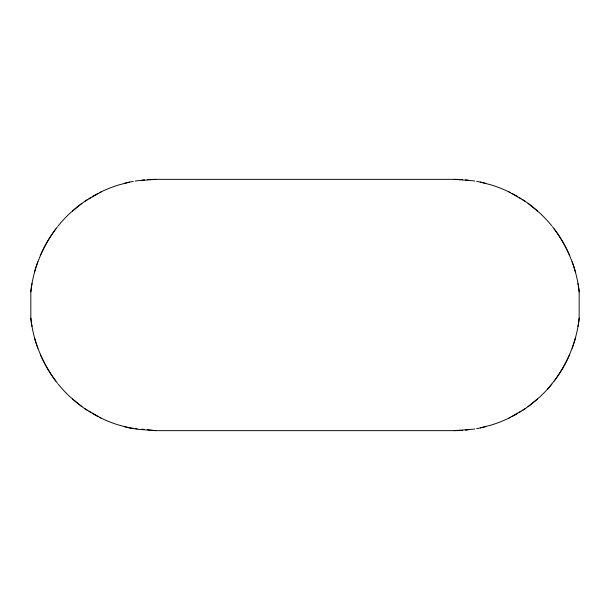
<?xml version="1.0" encoding="UTF-8"?>
<svg xmlns="http://www.w3.org/2000/svg" width="610" height="610" viewBox="0 0 610 610"><rect width="100%" height="100%" fill="white"/><g stroke="black" fill="none" stroke-linecap="round" stroke-linejoin="round"><path stroke-width="0.91" d="M32.002 283.505A125.645 125.645 0 0 0 30.835 291.87L30.835 318.13A125.645 125.645 0 0 0 32.002 326.495M577.998 326.495A125.645 125.645 0 0 0 579.164 318.13L579.164 291.87A125.645 125.645 0 0 0 577.998 283.505M30.835 291.87C33.268 268.08 43.028 245.533 57.561 226.661M579.164 318.13C576.442 344.383 564.921 369.302 547.582 389.073M81.938 203.351L70.333 212.898A125.645 125.645 0 0 0 58.163 225.913M528.062 406.649L539.667 397.102A125.645 125.645 0 0 0 551.837 384.087M85.019 201.186L101.283 191.799M508.717 418.201L524.981 408.814M129.671 182.1L118.759 184.937A125.645 125.645 0 0 0 99.605 192.615M480.329 427.9L491.241 425.063A125.645 125.645 0 0 0 510.395 417.385M462.639 179.637A125.645 125.645 0 0 0 454.206 179.355L155.794 179.355L137.067 180.758A125.645 125.645 0 0 0 135.191 181.056M124.204 426.611A125.645 125.645 0 0 0 129.671 427.9L137.067 429.242L155.794 430.645L454.206 430.645L472.933 429.242A125.645 125.645 0 0 0 474.809 428.944M454.206 179.355L472.933 180.758A125.645 125.645 0 0 1 474.809 181.056M133.407 428.296L129.671 427.9L118.759 425.063A125.645 125.645 0 0 1 99.605 417.385M135.267 428.487L137.136 428.685M141.802 429.173L144.6 429.47M147.399 429.76L155.794 430.645M480.329 182.1L491.241 184.937A125.645 125.645 0 0 1 510.395 192.615M508.717 191.799L524.981 201.186M85.019 408.814L101.283 418.201M528.062 203.351L539.667 212.898A125.645 125.645 0 0 1 551.837 225.913M81.938 406.649L70.333 397.102A125.645 125.645 0 0 1 58.163 384.087M552.439 226.661C566.972 245.533 576.732 268.08 579.164 291.87M57.561 383.339C43.028 364.467 33.268 341.92 30.835 318.13M97.935 416.531A125.645 125.645 0 0 1 92.156 413.336M90.539 412.368A125.645 125.645 0 0 1 88.938 411.376M87.344 410.362A125.645 125.645 0 0 1 72.422 399.001M55.83 381.12A125.645 125.645 0 0 1 40.26 354.379M37.828 348.249A125.645 125.645 0 0 1 34.434 337.536M34.434 272.464A125.645 125.645 0 0 1 37.828 261.751M40.26 255.62A125.645 125.645 0 0 1 55.83 228.88M72.422 210.999A125.645 125.645 0 0 1 87.344 199.63M88.938 198.624A125.645 125.645 0 0 1 90.539 197.632M92.156 196.664A125.645 125.645 0 0 1 97.935 193.469M124.204 183.389A125.645 125.645 0 0 1 133.346 181.376M141.726 180.141A125.645 125.645 0 0 1 144.54 179.858M147.361 179.637A125.645 125.645 0 0 1 155.794 179.355M575.566 337.536A125.645 125.645 0 0 1 572.172 348.249M569.74 354.379A125.645 125.645 0 0 1 554.17 381.12M537.578 399.001A125.645 125.645 0 0 1 522.656 410.37M521.062 411.376A125.645 125.645 0 0 1 519.461 412.368M517.844 413.336A125.645 125.645 0 0 1 512.064 416.531M485.796 426.611A125.645 125.645 0 0 1 476.654 428.624M468.274 429.859A125.645 125.645 0 0 1 465.461 430.141M462.639 430.363A125.645 125.645 0 0 1 454.206 430.645M465.461 179.858A125.645 125.645 0 0 1 468.274 180.141M476.654 181.376A125.645 125.645 0 0 1 485.796 183.389M512.064 193.469A125.645 125.645 0 0 1 517.844 196.664M519.461 197.632A125.645 125.645 0 0 1 521.062 198.624M522.656 199.63A125.645 125.645 0 0 1 537.578 210.999M554.17 228.88A125.645 125.645 0 0 1 569.74 255.62M572.172 261.751A125.645 125.645 0 0 1 575.566 272.464"/></g></svg>
